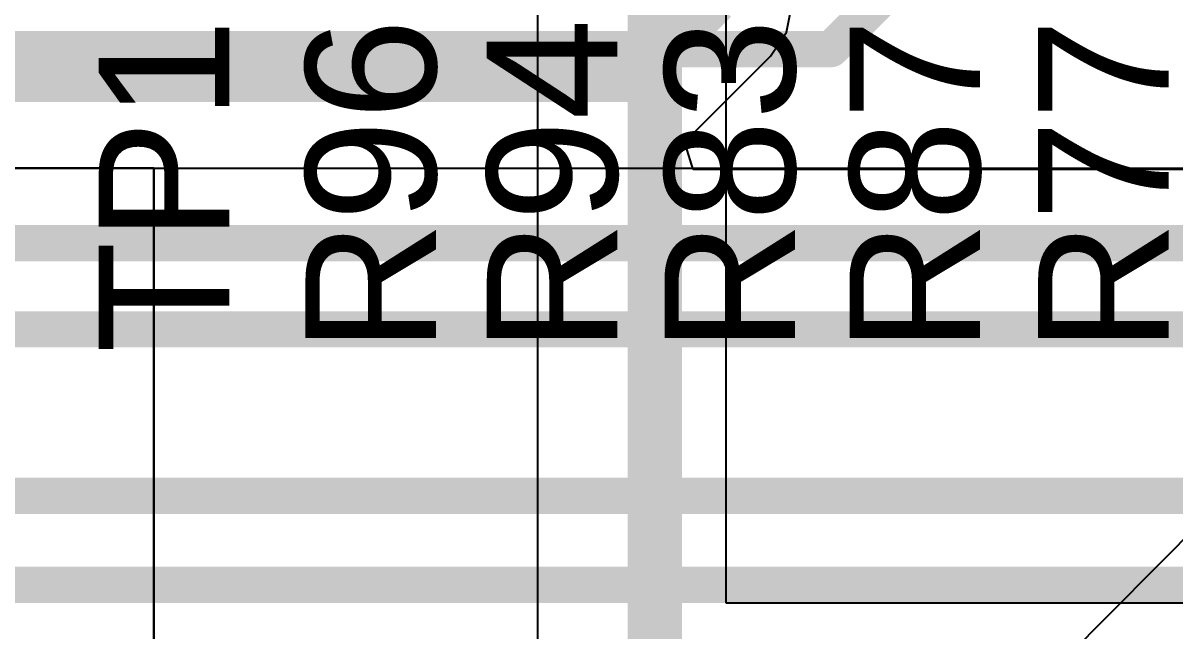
# Model space of a CAD drawing. Header units: inches. Extents: x 0 to 5379, y 0 to 5429.
# Drawn here: x 55.15 to 63.21, y 69.17 to 73.43 of the extents above; entities that cross this region are included whole.
import ezdxf

# ---------------------------------------------------------------- set-up
doc = ezdxf.new("R2010")
doc.units = ezdxf.units.IN
for name, color, linetype in [('Bottom Solder', 6, 'Continuous'), ('PWR', 156, 'Continuous'), ('SIG 01', 90, 'Continuous'), ('Top Layer', 1, 'Continuous'), ('Top Overlay', 2, 'Continuous'), ('Top Solder', 216, 'Continuous')]:
    doc.layers.add(name, color=color, linetype=linetype)
doc.styles.add('Arial', font='', dxfattribs={"height": 0.2})
doc.styles.get('Arial').set_extended_font_data('Arial')

msp = doc.modelspace()

# ---------------------------------------------------------------- linework, layer by layer
at = {"layer": 'Bottom Solder'}
msp.add_line((6.2448, 12.3193), (5379.2085, 5429.2085), dxfattribs=at)
at = {"layer": 'PWR'}
for p, q in [((58.7502, 74.4212), (58.7502, 68.834)), ((60.071, 69.3674), (60.071, 74.2365)), ((124.1806, 69.3674), (60.071, 69.3674))]:
    msp.add_line(p, q, dxfattribs=at)
msp.add_lwpolyline([(59.5716, 59.792, 0.381, 0.381, 0), (59.5716, 81.3557, 0.381, 0.381, 0)], format="xyseb", dxfattribs=at)
at = {"layer": 'SIG 01'}
for p, q in [((60.4932, 73.3674), (60.5326, 73.5657)), ((60.3809, 73.1994), (60.4932, 73.3674)), ((59.8219, 72.6404), (60.3809, 73.1994)), ((59.7769, 72.6103), (59.8219, 72.6404)), ((59.8385, 72.4071), (59.7769, 72.6103)), ((69.2532, 72.4071), (59.8385, 72.4071))]:
    msp.add_line(p, q, dxfattribs=at)
for points in [[(59.4556, 73.0066, 0.254, 0.254, 0), (60.0146, 73.5657, 0.254, 0.254, 0)], [(14.8784, 73.0066, 0.254, 0.254, 0), (59.4556, 73.0066, 0.254, 0.254, 0)], [(15.789, 71.8892, 0.254, 0.254, 0), (69.4678, 71.8892, 0.254, 0.254, 0)], [(16.0942, 71.2863, 0.254, 0.254, 0), (69.8047, 71.2863, 0.254, 0.254, 0)], [(16.9818, 70.1186, 0.254, 0.254, 0), (80.4622, 70.1186, 0.254, 0.254, 0)], [(17.461, 69.4956, 0.254, 0.254, 0), (80.7201, 69.4956, 0.254, 0.254, 0)]]:
    msp.add_lwpolyline(points, format="xyseb", dxfattribs=at)
msp.add_lwpolyline([(59.3921, 73.0066, 0.127, 0.127, 1), (59.5191, 73.0066, 0.127, 0.127, 1)], format="xyseb", close=True, dxfattribs=at)
msp.add_lwpolyline([(59.3921, 73.0066, 0.127, 0.127, 1), (59.5191, 73.0066, 0.127, 0.127, 1)], format="xyseb", close=True, dxfattribs=at)
at = {"layer": 'Top Layer'}
for p, q in [((0.381, 72.4154), (350, 72.4154)), ((37.9222, 72.4172), (56.0623, 72.4172)), ((56.0623, 72.4172), (56.0623, 62.9518)), ((56.0623, 64.6926), (56.0623, 72.4154)), ((56.0623, 72.4154), (66.592, 72.4154))]:
    msp.add_line(p, q, dxfattribs=at)
for points in [[(60.8045, 73.2495, 0.254, 0.254, 0), (62.3834, 74.8284, 0.254, 0.254, 0)], [(49.0865, 73.2495, 0.254, 0.254, 0), (60.8045, 73.2495, 0.254, 0.254, 0)]]:
    msp.add_lwpolyline(points, format="xyseb", dxfattribs=at)
msp.add_lwpolyline([(60.741, 73.2495, 0.127, 0.127, 1), (60.868, 73.2495, 0.127, 0.127, 1)], format="xyseb", close=True, dxfattribs=at)
msp.add_lwpolyline([(60.741, 73.2495, 0.127, 0.127, 1), (60.868, 73.2495, 0.127, 0.127, 1)], format="xyseb", close=True, dxfattribs=at)
at = {"layer": 'Top Solder'}
msp.add_line((6.2448, 12.3193), (5379.2085, 5429.2085), dxfattribs=at)

# ---------------------------------------------------------------- texts
at = {"layer": 'Top Overlay', "style": 'Arial'}
for s, p in [('TP12', (56.5911, 71.1204)), ('R94', (59.3089, 71.1204)), ('R96', (58.0389, 71.1204)), ('R83', (60.5535, 71.1204)), ('R87', (61.8489, 71.1204)), ('R77', (63.1697, 71.1204))]:
    msp.add_text(s, height=0.9144, rotation=90, dxfattribs=at).set_placement(p)

doc.saveas('drawing.dxf')
